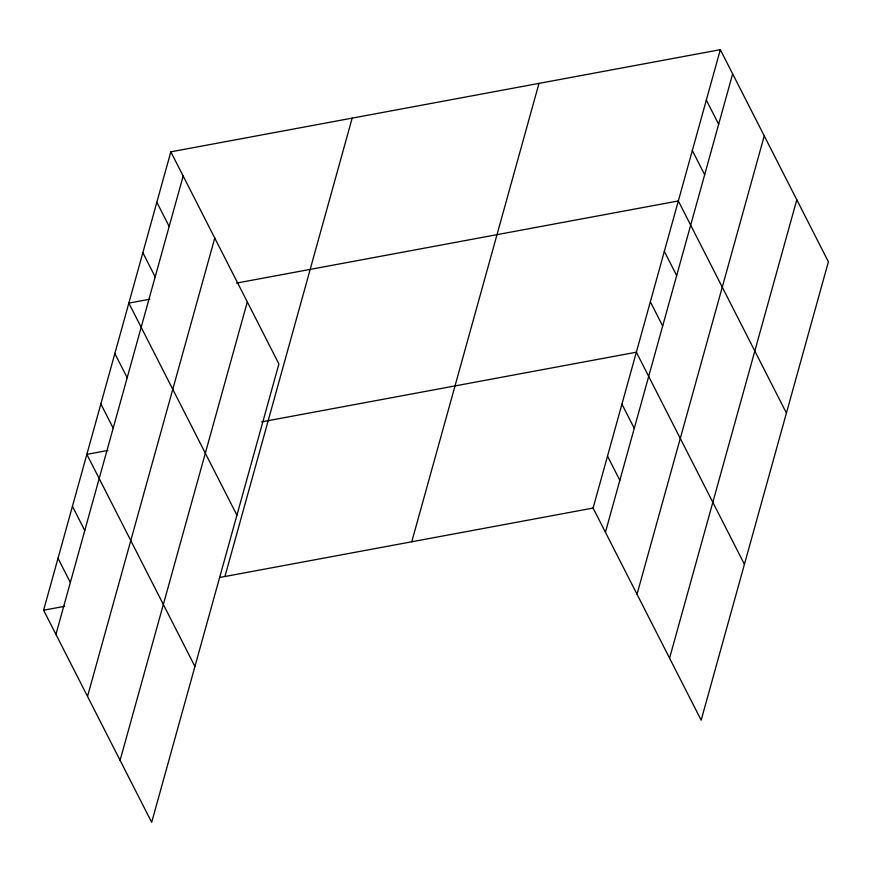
<?xml version="1.0" encoding="UTF-8"?>
<svg xmlns="http://www.w3.org/2000/svg" width="872" height="872" viewBox="0 0 872 872"><rect width="100%" height="100%" fill="white"/><g stroke="black" fill="none" stroke-linecap="round" stroke-linejoin="round"><path stroke-width="1.31" d="M170.836 151.837L278.909 363.94L151.674 822.329L43.6 610.215L170.836 151.837L720.327 49.671L828.4 261.785L701.164 720.163L593.091 508.06L720.327 49.671M55.928 634.424L183.164 176.035M87.527 696.434L214.763 238.045M120.085 760.319L247.31 301.941M224.932 576.501L352.168 118.123M411.758 541.774L538.994 83.385M605.43 532.258L732.654 73.88M637.018 594.268L764.254 135.89M669.576 658.153L796.801 199.775M149.864 299.194L128.849 303.107L236.922 515.21M236.595 283.073L678.34 200.942L786.413 413.045M107.877 450.464L86.862 454.367L194.936 666.481M261.622 421.874L636.353 352.201L744.426 564.315M43.6 610.215L64.626 606.312M219.679 577.482L593.091 508.06M706.331 100.095L718.659 124.304M692.335 150.518L704.663 174.716M664.344 251.365L676.672 275.563M650.349 301.788L662.676 325.986M621.932 404.15L634.26 428.359M607.512 456.1L619.85 480.309M156.84 202.26L169.168 226.458M142.845 252.684L155.172 276.882M114.853 353.52L127.181 377.729M100.858 403.943L113.186 428.152M72.441 506.316L84.769 530.525M58.021 558.265L70.349 582.474"/></g></svg>
